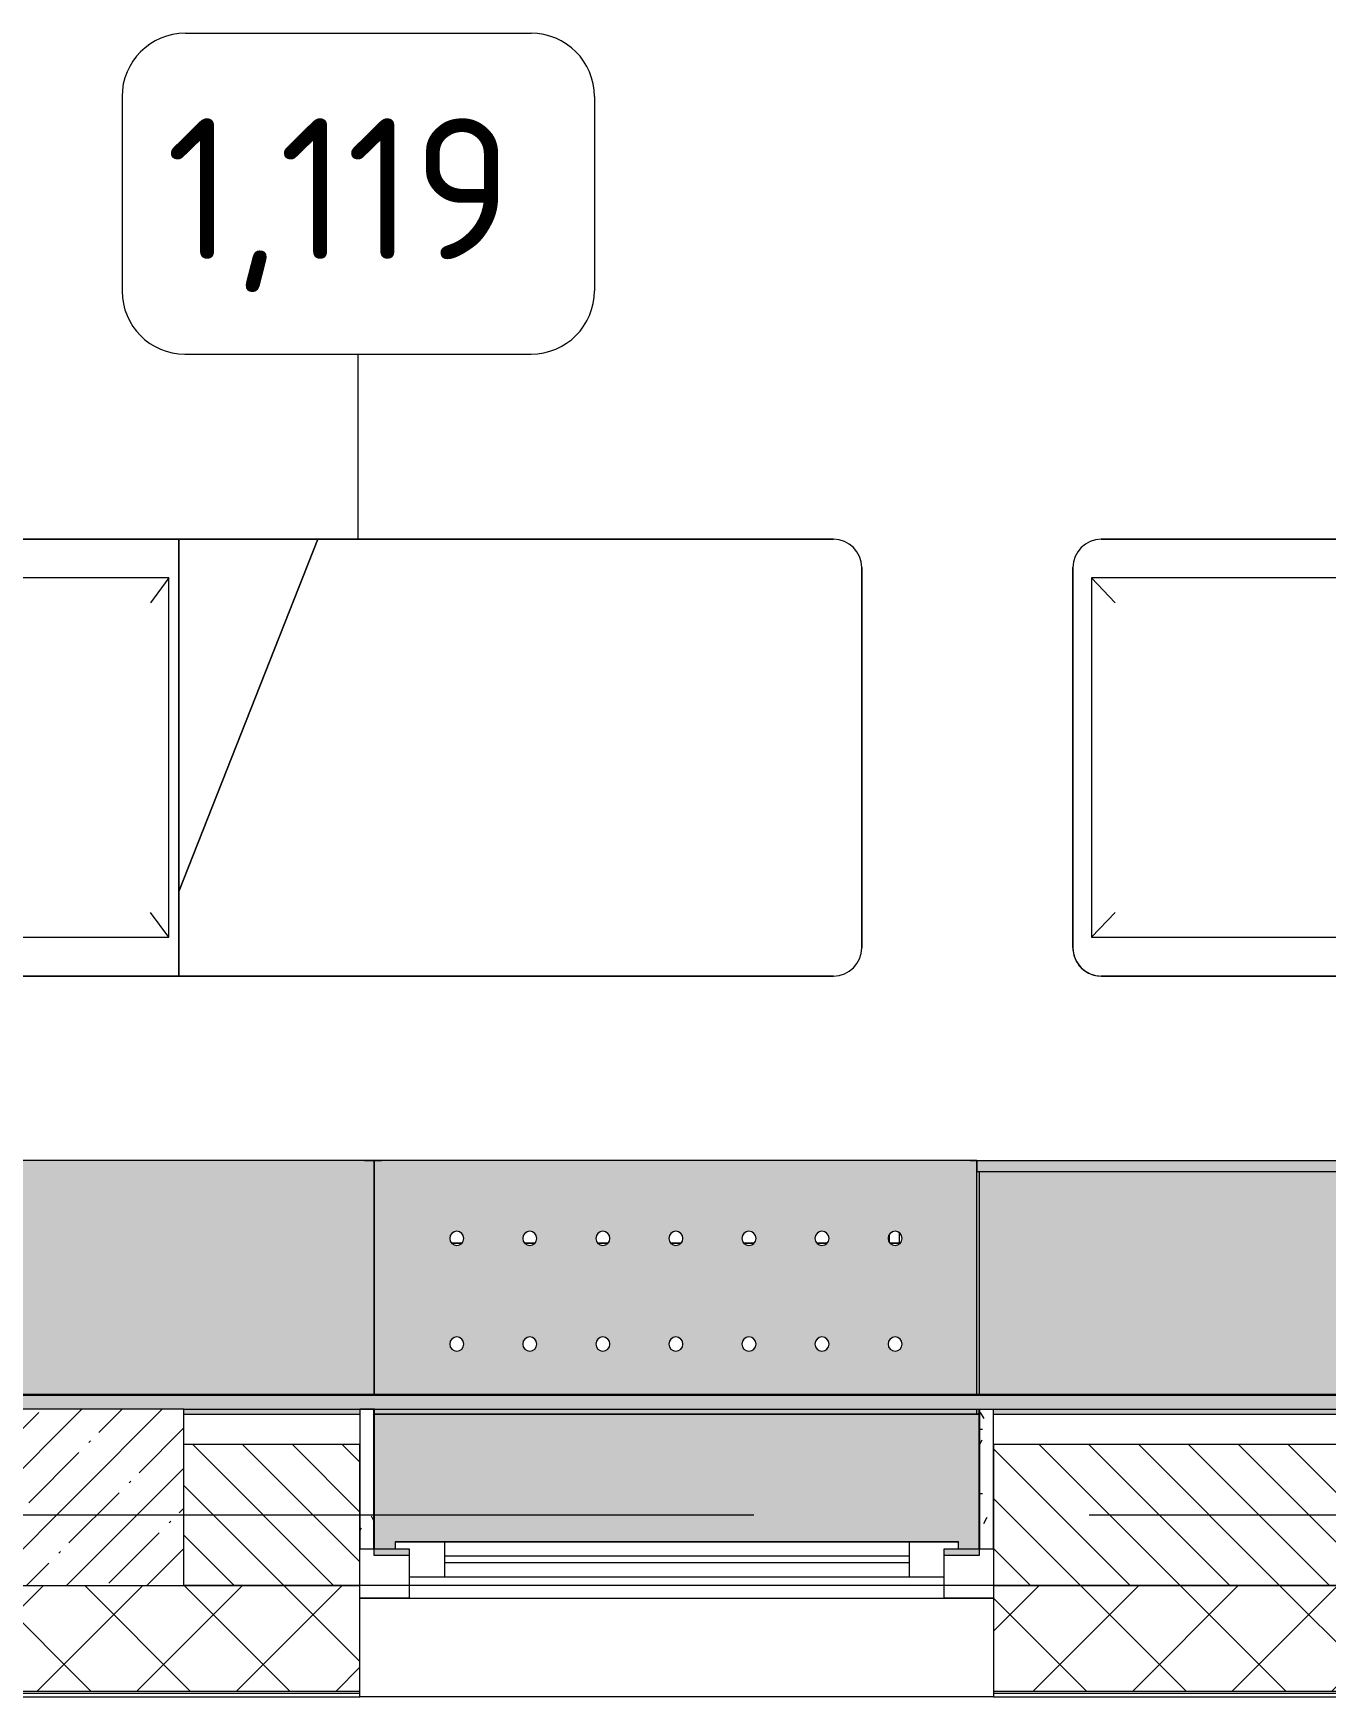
# Model space of a CAD drawing. Header units: millimetres. Extents: x 81566 to 292854, y -8553 to 29000.
# Drawn here: x 102416 to 104252, y -258 to 2103 of the extents above; entities that cross this region are included whole.
import ezdxf

# ---------------------------------------------------------------- set-up
doc = ezdxf.new("R2010")
doc.units = ezdxf.units.MM
doc.linetypes.add('Осевая', pattern=[3175, 635, -476.25, 1587.5, -476.25])
for name, color, linetype, lineweight in [('A-GLAZ', 7, 'Continuous', 9), ('A-GLAZ-1', 7, 'Continuous', 13), ('A-WALL', 7, 'Continuous', 9), ('I-FURN-IDEN', 7, 'Continuous', 9), ('I-WALL', 7, 'Continuous', 9), ('S-COLS', 7, 'Continuous', 9), ('Знаки', 7, 'Continuous', 9), ('Оси-2', 7, 'Осевая', 9)]:
    doc.layers.add(name, color=color, linetype=linetype, lineweight=lineweight)
for name, color, linetype, lineweight, true_color in [('A-WALL-1', 9, 'Continuous', 9, 0x808080), ('A-WALL-FNSH-1', 9, 'Continuous', 9, 0x808080), ('I-FURN-1', 9, 'Continuous', 9, 0x808080), ('M-EQPM-1', 7, 'Continuous', 9, 0xb2b2b2)]:
    doc.layers.add(name, color=color, linetype=linetype, lineweight=lineweight, true_color=true_color)
doc.styles.add('GOST Common', font='GOST_Common.ttf', dxfattribs={"height": 200})
pattern_1 = [(0, (0, 0), (121.92, 30.48), [10.058, -81.382, 10.058, -81.382, -487.68]), (0, (0, 0), (121.92, 30.48), [-182.88, 10.058, -172.822, 10.058, -81.382, -213.36]), (0, (0, 0), (121.92, 30.48), [-457.2, 10.058, -50.902, 10.058, -142.342]), (120, (45.72, 15.24), (-87.356454, 90.345817), [10.058, -81.382, 10.058, -81.382, -487.68]), (120, (45.72, 15.24), (-87.356454, 90.345817), [-182.88, 10.058, -172.822, 10.058, -81.382, -213.36]), (120, (45.72, 15.24), (-87.356454, 90.345817), [-457.2, 10.058, -50.902, 10.058, -142.342]), (240, (60.96, 76.2), (-34.563546, -120.825817), [10.058, -81.382, 10.058, -81.382, -487.68]), (240, (60.96, 76.2), (-34.563546, -120.825817), [-182.88, 10.058, -172.822, 10.058, -81.382, -213.36]), (240, (60.96, 76.2), (-34.563546, -120.825817), [-457.2, 10.058, -50.902, 10.058, -142.342])]

# ---------------------------------------------------------------- blocks, each defined once
blk = doc.blocks.new('BSC_Колонна _Прямоугольная - 250х900-V7-План расстановки мебели и оборудования 2 этажа в осях 23-33')
at = {"layer": 'S-COLS'}
h = blk.add_hatch(dxfattribs=at)
h.set_pattern_fill('FP_14', color=256, style=0, pattern_type=2)
h.set_pattern_definition([(45, (-102180, -25), (-57.024626, 57.024626), []), (45, (-102122.975, -25), (-57.024626, 57.024626), [100.806, -20.161, 3.353, -16.808])])
h.paths.add_polyline_path([(-154.2, -125), (450, -125), (450, 125), (-450, 125), (-450, -125)])
for p, q in [((450, 125), (-450, 125)), ((-450, 125), (-450, -125)), ((450, -125), (450, 125)), ((-450, -125), (450, -125))]:
    blk.add_line(p, q, dxfattribs=at)
blk = doc.blocks.new('120_Окно_СКБ_1Ст - 120_Окно_СКБ_1Ст 900х2500_h_ с форточкой-V3-План расстановки мебели и оборудования 2 этажа в осях 23-33')
at = {"layer": 'A-GLAZ'}
for p, q in [((450, -57), (-450, -57)), ((-330, -107), (330, -107)), ((330, -117), (-330, -117))]:
    blk.add_line(p, q, dxfattribs=at)
at = {"layer": 'A-GLAZ-1'}
for p, q in [((-450, -127), (-450, -57)), ((-450, -57), (-380, -57)), ((-380, -57), (-380, -127)), ((380, -127), (380, -57)), ((380, -57), (450, -57)), ((450, -57), (450, -127)), ((380, -87), (-380, -87)), ((-380, -87), (-380, -127)), ((-330, -137), (-330, -87)), ((330, -137), (330, -87)), ((380, -127), (380, -87)), ((-380, -127), (-450, -127)), ((-380, -127), (-400, -127)), ((-400, -127), (-400, -137)), ((-400, -137), (400, -137)), ((400, -137), (-400, -137)), ((450, -127), (380, -127)), ((400, -127), (380, -127)), ((400, -137), (400, -127))]:
    blk.add_line(p, q, dxfattribs=at)
blk = doc.blocks.new('Bed - Small Sizes - 1_119-V32-План расстановки мебели и оборудования 2 этажа в осях 23-33')
at = {"layer": 'I-FURN-1'}
for p, q in [((247.3, 0), (-292.7, 0)), ((-292.7, 0), (247.3, 0)), ((247.3, 0), (-292.7, 0)), ((-292.7, 0), (247.3, 0)), ((-332.7, -40), (-332.7, -460)), ((-332.7, -460), (-332.7, -40)), ((-332.7, -40), (-332.7, -460)), ((-332.7, -460), (-332.7, -40)), ((-277.5, -26.2), (-242.7, -60)), ((232.5, -26.2), (-277.5, -26.2)), ((-277.5, -26.2), (-277.5, -446.2)), ((232.5, -26.2), (-277.5, -26.2)), ((-277.5, -26.2), (-277.5, -446.2)), ((232.5, -26.2), (197.3, -60)), ((232.5, -446.2), (232.5, -26.2)), ((232.5, -446.2), (232.5, -26.2)), ((287.3, -460), (287.3, -40)), ((287.3, -40), (287.3, -460)), ((287.3, -657.7), (287.3, -40)), ((287.3, -40), (287.3, -657.7)), ((-277.5, -446.2), (-242.7, -420)), ((232.5, -446.2), (197.3, -420)), ((-277.5, -446.2), (232.5, -446.2)), ((-277.5, -446.2), (232.5, -446.2)), ((-332.7, -460), (-212.7, -460)), ((-212.7, -460), (-332.7, -460)), ((-332.7, -460), (-332.7, -1390)), ((-332.7, -1390), (-332.7, -460)), ((-332.7, -460), (-212.7, -460)), ((-212.7, -460), (287.3, -460)), ((287.3, -460), (-212.7, -460)), ((287.3, -460), (-212.7, -460)), ((-212.7, -460), (287.3, -657.7)), ((287.3, -657.7), (-212.7, -460)), ((-212.7, -460), (287.3, -460)), ((-212.7, -460), (287.3, -657.7)), ((-212.7, -460), (287.3, -460)), ((287.3, -657.7), (287.3, -460)), ((287.3, -460), (287.3, -657.7)), ((287.3, -1390), (287.3, -657.7)), ((287.3, -657.7), (287.3, -1390)), ((-292.7, -1430), (247.3, -1430)), ((247.3, -1430), (-292.7, -1430))]:
    blk.add_line(p, q, dxfattribs=at)
for centre, start, end in [((-292.7, -40), 90, 180), ((-292.7, -40), 90, 180), ((247.3, -40), 360, 90), ((247.3, -40), 0, 90), ((-292.7, -40), 120, 180), ((-292.7, -40), 135, 180), ((-292.7, -40), 90, 135), ((-292.7, -40), 90, 120), ((247.3, -40), 0, 90), ((247.3, -40), 0, 90), ((-292.7, -1390), 180, 270), ((-292.7, -1390), 180, 270), ((247.3, -1390), 270, 0), ((247.3, -1390), 270, 0)]:
    blk.add_arc(centre, 40, start, end, dxfattribs=at)
blk = doc.blocks.new('Bed - Small Sizes - 1_119-V33-План расстановки мебели и оборудования 2 этажа в осях 23-33')
at = {"layer": 'I-FURN-1'}
for p, q in [((247.3, 0), (-292.7, 0)), ((-292.7, 0), (247.3, 0)), ((247.3, 0), (-292.7, 0)), ((-292.7, 0), (247.3, 0)), ((-332.7, -40), (-332.7, -460)), ((-332.7, -460), (-332.7, -40)), ((-332.7, -40), (-332.7, -460)), ((-332.7, -460), (-332.7, -40)), ((-277.5, -26.2), (-242.7, -60)), ((232.5, -26.2), (-277.5, -26.2)), ((-277.5, -26.2), (-277.5, -446.2)), ((232.5, -26.2), (-277.5, -26.2)), ((-277.5, -26.2), (-277.5, -446.2)), ((232.5, -26.2), (197.3, -60)), ((232.5, -446.2), (232.5, -26.2)), ((232.5, -446.2), (232.5, -26.2)), ((287.3, -460), (287.3, -40)), ((287.3, -40), (287.3, -460)), ((287.3, -657.7), (287.3, -40)), ((287.3, -40), (287.3, -657.7)), ((-277.5, -446.2), (-242.7, -420)), ((232.5, -446.2), (197.3, -420)), ((-277.5, -446.2), (232.5, -446.2)), ((-277.5, -446.2), (232.5, -446.2)), ((-332.7, -460), (-212.7, -460)), ((-212.7, -460), (-332.7, -460)), ((-332.7, -460), (-332.7, -1390)), ((-332.7, -1390), (-332.7, -460)), ((-332.7, -460), (-212.7, -460)), ((-212.7, -460), (287.3, -460)), ((287.3, -460), (-212.7, -460)), ((287.3, -460), (-212.7, -460)), ((-212.7, -460), (287.3, -657.7)), ((287.3, -657.7), (-212.7, -460)), ((-212.7, -460), (287.3, -460)), ((-212.7, -460), (287.3, -657.7)), ((-212.7, -460), (287.3, -460)), ((287.3, -657.7), (287.3, -460)), ((287.3, -460), (287.3, -657.7)), ((287.3, -1390), (287.3, -657.7)), ((287.3, -657.7), (287.3, -1390)), ((-292.7, -1430), (247.3, -1430)), ((247.3, -1430), (-292.7, -1430))]:
    blk.add_line(p, q, dxfattribs=at)
for centre, start, end in [((-292.7, -40), 90, 180), ((-292.7, -40), 90, 105), ((247.3, -40), 360, 90), ((247.3, -40), 0, 90), ((-292.7, -40), 135, 180), ((-292.7, -40), 150, 180), ((-292.7, -40), 105, 165), ((-292.7, -40), 90, 150), ((-292.7, -40), 90, 135), ((247.3, -40), 0, 90), ((247.3, -40), 0, 90), ((-292.7, -40), 165, 180), ((-292.7, -1390), 180, 270), ((-292.7, -1390), 180, 270), ((247.3, -1390), 270, 0), ((247.3, -1390), 270, 0)]:
    blk.add_arc(centre, 40, start, end, dxfattribs=at)
blk = doc.blocks.new('radiator_prado_classic_z_tip_30_po exemplyaru - Classic Z Тип 30-300-V163-План расстановки мебели и оборудования 2 этажа в осях 23-33')
at = {"layer": 'M-EQPM-1'}
for p, q in [((667.5, 176.1), (667.5, 165.4)), ((667.5, 176.1), (667.5, 165.4)), ((682.5, 164), (682.5, 178.2)), ((682.5, 164), (682.5, 178.2)), ((60.7, 164), (46.1, 164)), ((46.1, 164), (60.7, 164)), ((164.5, 164), (149.8, 164)), ((149.8, 164), (164.5, 164)), ((268.2, 164), (253.6, 164)), ((253.6, 164), (268.2, 164)), ((372, 164), (357.3, 164)), ((357.3, 164), (372, 164)), ((475.7, 164), (461.1, 164)), ((461.1, 164), (475.7, 164)), ((579.5, 164), (564.8, 164)), ((564.8, 164), (579.5, 164)), ((683.2, 164), (668.6, 164)), ((678.7, 164), (669.7, 164)), ((669.7, 164), (682.5, 164)), ((682.5, 164), (669.7, 164)), ((669.7, 164), (673.1, 164)), ((669.7, 164), (678.3, 164)), ((673.1, 164), (682.5, 164)), ((682.5, 164), (678.7, 164)), ((678.7, 164), (681.5, 164))]:
    blk.add_line(p, q, dxfattribs=at)
blk = doc.blocks.new('Зашивка без перфорации М3_2_1 - М3_2_3-31137425-План расстановки мебели и оборудования 2 этажа в осях 23-33')
at = {"layer": 'Знаки'}
h = blk.add_hatch(color=256, dxfattribs=at)
h.paths.add_polyline_path([(-363.5, 180), (-409.4, 180), (-409.4, 173.1), (-159.4, 173.1), (-159.4, 180), (-201.8, 180)])
h.paths.add_polyline_path([(-429.4, 180), (-430, 180), (-429.4, 173.1)])
h.paths.add_polyline_path([(444.8, 153.1), (-430, 153.1), (-430, -179.9), (485.6, -179.9), (485.6, 153.1)])
for p, q in [((-430, 180), (-430, 173.1)), ((-159.4, 180), (-409.4, 180)), ((-430, 153.1), (-430, -179.9)), ((-430, -179.9), (485.6, -179.9))]:
    blk.add_line(p, q, dxfattribs=at)
blk = doc.blocks.new('Зашивка радиатора_ с перфорацией М1_1 - Зашивка радиатора_ с перфорацией М1_1-V238-План расстановки мебели и оборудования 2 этажа в осях 23-33')
at = {"layer": 'Знаки'}
blk.add_hatch(color=256, dxfattribs=at).paths.add_polyline_path([(429.7, 380), (379.8, 380), (379.8, 371.1), (399.8, 371.1), (399.8, 361.1), (-400.2, 361.1), (-400.2, 371.1), (-380.2, 371.1), (-380.2, 380), (-430, 380), (-430, 180), (429.7, 180), (430, 380)])
h = blk.add_hatch(color=256, dxfattribs=at)
h.paths.add_polyline_path([(429.7, 180), (-430, 180), (-430, 173.1), (429.7, 173.1), (429.7, 179.9)])
h.paths.add_polyline_path([(172.3, 153.1), (-430, 153.1), (-430, -163.9), (-426.2, -163.9), (-426.2, -179.9), (430.2, -179.9), (430.2, 153.1), (301.5, 153.1)])
h.paths.add_polyline_path([(-206.5, 90.4), (-201.5, 89), (-197.8, 85.4), (-196.5, 80.4), (-197.8, 75.4), (-201.5, 71.7), (-206.5, 70.4), (-211.5, 71.7), (-215.2, 75.4), (-216.5, 80.4), (-215.2, 85.4), (-211.5, 89), (-209.1, 90)])
h.paths.add_polyline_path([(1, 90.4), (6, 89), (9.7, 85.4), (11, 80.4), (9.7, 75.4), (6, 71.7), (1, 70.4), (-4, 71.7), (-7.7, 75.4), (-9, 80.4), (-7.7, 85.4), (-4, 89), (-1.6, 90)])
h.paths.add_polyline_path([(104.7, 90.4), (109.7, 89), (113.4, 85.4), (114.7, 80.4), (113.4, 75.4), (109.7, 71.7), (104.7, 70.4), (99.7, 71.7), (96.1, 75.4), (94.7, 80.4), (96.1, 85.4), (99.7, 89), (102.2, 90)])
h.paths.add_polyline_path([(312.2, 90.4), (317.2, 89), (320.9, 85.4), (322.2, 80.4), (320.9, 75.4), (317.2, 71.7), (312.2, 70.4), (307.2, 71.7), (303.6, 75.4), (302.2, 80.4), (303.6, 85.4), (307.2, 89), (309.7, 90)])
h.paths.add_polyline_path([(-102.8, 90.4), (-97.8, 89), (-94.1, 85.4), (-92.8, 80.4), (-94.1, 75.4), (-97.8, 71.7), (-102.8, 70.4), (-107.8, 71.7), (-111.4, 75.4), (-112.8, 80.4), (-111.4, 85.4), (-107.8, 89), (-105.3, 90)])
h.paths.add_polyline_path([(-310.3, 90.4), (-305.3, 89), (-301.6, 85.4), (-300.3, 80.4), (-301.6, 75.4), (-305.3, 71.7), (-310.3, 70.4), (-315.3, 71.7), (-318.9, 75.4), (-320.3, 80.4), (-318.9, 85.4), (-315.3, 89), (-312.7, 90)])
h.paths.add_polyline_path([(208.5, 90.4), (213.5, 89), (217.2, 85.4), (218.5, 80.4), (217.2, 75.4), (213.5, 71.7), (208.5, 70.4), (203.5, 71.7), (199.8, 75.4), (198.5, 80.4), (199.8, 85.4), (203.5, 89), (205.9, 90)])
h.paths.add_polyline_path([(-310.3, -59.6), (-305.3, -61), (-301.6, -64.6), (-300.3, -69.6), (-301.6, -74.6), (-305.3, -78.3), (-310.3, -79.6), (-315.3, -78.3), (-318.9, -74.6), (-320.3, -69.6), (-318.9, -64.6), (-315.3, -61), (-312.7, -60)])
h.paths.add_polyline_path([(-102.8, -59.6), (-97.8, -61), (-94.1, -64.6), (-92.8, -69.6), (-94.1, -74.6), (-97.8, -78.3), (-102.8, -79.6), (-107.8, -78.3), (-111.4, -74.6), (-112.8, -69.6), (-111.4, -64.6), (-107.8, -61), (-105.3, -60)])
h.paths.add_polyline_path([(312.2, -59.6), (317.2, -61), (320.9, -64.6), (322.2, -69.6), (320.9, -74.6), (317.2, -78.3), (312.2, -79.6), (307.2, -78.3), (303.6, -74.6), (302.2, -69.6), (303.6, -64.6), (307.2, -61), (309.7, -60)])
h.paths.add_polyline_path([(208.5, -59.6), (213.5, -61), (217.2, -64.6), (218.5, -69.6), (217.2, -74.6), (213.5, -78.3), (208.5, -79.6), (203.5, -78.3), (199.8, -74.6), (198.5, -69.6), (199.8, -64.6), (203.5, -61), (205.9, -60)])
h.paths.add_polyline_path([(1, -59.6), (6, -61), (9.7, -64.6), (11, -69.6), (9.7, -74.6), (6, -78.3), (1, -79.6), (-4, -78.3), (-7.7, -74.6), (-9, -69.6), (-7.7, -64.6), (-4, -61), (-1.6, -60)])
h.paths.add_polyline_path([(104.7, -59.6), (109.7, -61), (113.4, -64.6), (114.7, -69.6), (113.4, -74.6), (109.7, -78.3), (104.7, -79.6), (99.7, -78.3), (96.1, -74.6), (94.7, -69.6), (96.1, -64.6), (99.7, -61), (102.2, -60)])
h.paths.add_polyline_path([(-206.5, -59.6), (-201.5, -61), (-197.8, -64.6), (-196.5, -69.6), (-197.8, -74.6), (-201.5, -78.3), (-206.5, -79.6), (-211.5, -78.3), (-215.2, -74.6), (-216.5, -69.6), (-215.2, -64.6), (-211.5, -61), (-209.1, -60)])
for p, q in [((-380.2, 380), (-430, 380)), ((-430, 380), (-430, 180)), ((430, 380), (379.8, 380)), ((430, 371.1), (430, 380)), ((-430, 180), (429.7, 180)), ((429.7, 180), (-430, 180)), ((-430, 180), (-430, 173.1)), ((-430, 153.1), (-430, -163.9)), ((430.2, -179.9), (430.2, 153.1)), ((-426.2, -179.9), (430.2, -179.9))]:
    blk.add_line(p, q, dxfattribs=at)
for centre, start, end in [((-310.3, 80.4), 180, 0), ((-310.3, 80.4), 0, 180), ((-206.5, 80.4), 0, 180), ((-206.5, 80.4), 180, 360), ((-102.8, 80.4), 0, 180), ((-102.8, 80.4), 180, 0), ((1, 80.4), 0, 180), ((1, 80.4), 180, 0), ((104.7, 80.4), 0, 180), ((104.7, 80.4), 180, 360), ((208.5, 80.4), 0, 180), ((208.5, 80.4), 180, 0), ((312.2, 80.4), 0, 180), ((312.2, 80.4), 180, 0), ((-310.3, -69.6), 0, 180), ((-310.3, -69.6), 180, 0), ((-206.5, -69.6), 0, 180), ((-206.5, -69.6), 180, 0), ((-102.8, -69.6), 0, 180), ((-102.8, -69.6), 180, 0), ((1, -69.6), 0, 180), ((1, -69.6), 180, 0), ((104.7, -69.6), 0, 180), ((104.7, -69.6), 180, 0), ((208.5, -69.6), 0, 180), ((208.5, -69.6), 180, 0), ((312.2, -69.6), 0, 180), ((312.2, -69.6), 180, 0)]:
    blk.add_arc(centre, 10, start, end, dxfattribs=at)
blk = doc.blocks.new('Зашивка без перфорации М3_2_1 - М3_2_10-V245-План расстановки мебели и оборудования 2 этажа в осях 23-33')
at = {"layer": 'Знаки'}
h = blk.add_hatch(color=256, dxfattribs=at)
h.paths.add_polyline_path([(-89.7, 180), (-430, 180), (-430, 173.1), (96, 173.1), (96, 180), (71.9, 180)])
h.paths.add_polyline_path([(120.2, 180), (116, 180), (116, 173.1), (120.2, 173.1)])
h.paths.add_polyline_path([(71.9, 153.1), (-430, 153.1), (-430, -163.9), (120, -163.9), (120.2, 153.1)])
blk.add_hatch(color=256, dxfattribs=at).paths.add_polyline_path([(71.9, -163.9), (-430, -163.9), (-430, -179.9), (120, -179.9), (120, -163.9)])
for p, q in [((96, 180), (-430, 180)), ((-430, 180), (-430, 173.1)), ((120.2, 180), (116, 180)), ((120.2, 173.1), (120.2, 180)), ((-430, 153.1), (-430, -163.9)), ((120.2, -179.9), (120.2, 153.1)), ((-430, -163.9), (120, -163.9)), ((-430, -163.9), (-430, -179.9)), ((120, -179.9), (120, -163.9)), ((120, -179.9), (-430, -179.9))]:
    blk.add_line(p, q, dxfattribs=at)
blk = doc.blocks.new('Зашивка_ опоясывающая панель - Зашивка_ опоясывающая панель Т2_1-V248-План расстановки мебели и оборудования 2 этажа в осях 23-33')
at = {"layer": 'Знаки'}
blk.add_line((-430, 180), (-406, 180), dxfattribs=at)
blk = doc.blocks.new('Марка_Мебель - В прямоуг_Balcon_Марка-25523697-План расстановки мебели и оборудования 2 этажа в осях 23-33')
at = {"layer": 'I-FURN-IDEN'}
for p, q in [((-2.455, 2.278), (2.455, 2.278)), ((-3.355, 1.378), (-3.355, -1.384)), ((3.355, 1.378), (3.355, -1.378)), ((-2.461, -2.278), (2.455, -2.278))]:
    blk.add_line(p, q, dxfattribs=at)
for centre, radius, start, end in [((-2.455, 1.378), 0.9, 90, 180), ((2.455, 1.378), 0.9, 0, 90), ((-2.461, -1.384), 0.893, 180, 270), ((2.455, -1.378), 0.9, 270, 0)]:
    blk.add_arc(centre, radius, start, end, dxfattribs=at)

msp = doc.modelspace()

# ---------------------------------------------------------------- hatches: boundary and pattern name
at = {"layer": 'A-WALL'}
h = msp.add_hatch(dxfattribs=at)
h.set_pattern_fill('FP_3', color=256, style=0, pattern_type=2)
h.set_pattern_definition([(135, (0, 0), (-35.35534, -35.35534), [])])
h.paths.add_polyline_path([(122030, -100), (122830, -100), (122830, 100), (122030, 100)])
h.paths.add_polyline_path([(119330, -100), (119330, 100), (118830, 100), (118830, -100), (119161.4, -100)])
h.paths.add_polyline_path([(113665.1, -100), (113680, -100), (113680, 100), (113430, 100), (113430, -100)])
h.paths.add_polyline_path([(115630, -100), (115630, 100), (114580, 100), (114580, -100), (115605, -100)])
h.paths.add_polyline_path([(110108.7, -100), (110230, -100), (110230, 100), (108930, 100), (108930, -100), (109785.4, -100)])
h.paths.add_polyline_path([(103780, -100), (104830, -100), (104830, 100), (103780, 100)])
h.paths.add_polyline_path([(102880, -100), (102880, 100), (102630, 100), (102630, -100), (102672.5, -100)])
h.paths.add_polyline_path([(101379.2, -100), (101730, -100), (101730, 100), (100830, 100), (100830, -100), (101055.9, -100)])
h.paths.add_polyline_path([(98792.7, -100), (99030, -100), (99030, 100), (95680, 100), (95680, -100), (98469.4, -100)])
h.paths.add_polyline_path([(94780, -100), (94780, 100), (94530, 100), (94530, -100), (94589.6, -100)])
h.paths.add_polyline_path([(92649.8, -100), (92730, -100), (92730, 100), (91930, 100), (91930, -100), (92326.4, -100)])
h = msp.add_hatch(dxfattribs=at)
h.set_pattern_fill('FP_1', color=256, style=0, pattern_type=2)
h.set_pattern_definition([(45, (0, 0), (-70.71068, 70.71068), []), (135, (0, 0), (-70.71068, -70.71068), [])])
h.paths.add_polyline_path([(125080, -250), (125080, -100), (123730, -100), (123730, -250)])
h.paths.add_polyline_path([(122830, -250), (122830, -100), (122030, -100), (122030, -250)])
h.paths.add_polyline_path([(121130, -250), (121130, -100), (120230, -100), (120230, -250), (120778, -250)])
h.paths.add_polyline_path([(119330, -250), (119330, -100), (117930, -100), (117930, -250)])
h.paths.add_polyline_path([(114580, -250), (115630, -250), (115630, -100), (114580, -100), (114580, -126.6)])
h.paths.add_polyline_path([(113680, -250), (113680, -100), (112530, -100), (112530, -250)])
h.paths.add_polyline_path([(110230, -250), (110230, -100), (108930, -100), (108930, -250)])
h.paths.add_polyline_path([(108030, -250), (108030, -100), (107130, -100), (107130, -250)])
h.paths.add_polyline_path([(104830, -250), (104830, -100), (103780, -100), (103780, -250)])
h.paths.add_polyline_path([(102880, -250), (102880, -100), (100830, -100), (100830, -250)])
h.paths.add_polyline_path([(99930, -250), (99930, -100), (95680, -100), (95680, -250)])
h.paths.add_polyline_path([(94780, -250), (94780, -100), (93630, -100), (93630, -250)])
h.paths.add_polyline_path([(91930, -250), (92730, -250), (92730, -100), (91930, -100), (91930, -126.6)])
h.paths.add_polyline_path([(91030, -250), (91030, -100), (89210, -100), (89210, -250), (89739.9, -250)])
at = {"layer": 'I-WALL'}
h = msp.add_hatch(dxfattribs=at)
h.set_pattern_fill('FP_41', color=256, style=0, pattern_type=2)
h.set_pattern_definition(pattern_1)
h.paths.add_polyline_path([(107110, 150), (107109, 170), (101965, 170), (101965, 150), (107109, 150)])
h = msp.add_hatch(dxfattribs=at)
h.set_pattern_fill('FP_41', color=256, style=0, pattern_type=2)
h.set_pattern_definition(pattern_1)
h.paths.add_polyline_path([(102900, -48), (102900, 150), (102880, 150), (102880, -48)])
h = msp.add_hatch(dxfattribs=at)
h.set_pattern_fill('FP_41', color=256, style=0, pattern_type=2)
h.set_pattern_definition(pattern_1)
h.paths.add_polyline_path([(103780, -48), (103780, 150), (103760, 150), (103760, -48)])

# ---------------------------------------------------------------- linework, layer by layer
at = {"layer": 'A-WALL'}
for p, q in [((102630, -100), (102880, -100)), ((102880, -100), (102630, -100)), ((103780, -100), (104850, -100)), ((104830, -100), (103780, -100)), ((100830, -250), (102880, -250)), ((100830, -253), (102880, -253)), ((103780, -258), (102880, -258)), ((103780, -250), (104830, -250)), ((103780, -253), (104830, -253))]:
    msp.add_line(p, q, dxfattribs=at)
at = {"layer": 'A-WALL-1'}
for p, q in [((102630, 150), (107109, 150)), ((102900, 150), (102880, 150)), ((102880, 150), (102880, -48)), ((102900, -48), (102900, 150)), ((103760, 150), (103760, -48)), ((103780, -48), (103780, 150)), ((102880, 100), (102630, 100)), ((102880, -250), (102880, 100)), ((104830, 100), (103780, 100)), ((103780, 100), (103780, -250)), ((102880, -48), (102900, -48)), ((103760, -48), (103780, -48))]:
    msp.add_line(p, q, dxfattribs=at)
at = {"layer": 'A-WALL-FNSH-1'}
for p, q in [((101985, 170), (107109, 170)), ((107109, 171), (101986, 171)), ((102901, 150), (102900, 150)), ((102901, -48), (102901, 150)), ((103759, 150), (103759, -48)), ((102900, -48), (102901, -48)), ((103759, -48), (103760, -48)), ((100830, -258), (102880, -258)), ((102880, -258), (102880, -250)), ((103780, -250), (103780, -258)), ((103780, -258), (104830, -258))]:
    msp.add_line(p, q, dxfattribs=at)
at = {"layer": 'I-FURN-IDEN'}
msp.add_line((102877.7, 1385.2), (102877.7, 1647.9), dxfattribs=at)
at = {"layer": 'I-WALL'}
msp.add_line((103780, -100), (102880, -100), dxfattribs=at)
at = {"layer": 'Оси-2'}
msp.add_line((84865.6, 0), (122760, 0), dxfattribs=at)

# ---------------------------------------------------------------- block references
at = {"layer": 'A-GLAZ', "rotation": 180}
msp.add_blockref('120_Окно_СКБ_1Ст - 120_Окно_СКБ_1Ст 900х2500_h_ с форточкой-V3-План расстановки мебели и оборудования 2 этажа в осях 23-33', (103330, -175), dxfattribs=at)
at = {"layer": 'I-FURN-1', "rotation": 90.00000000000001}
for name, p in [('Bed - Small Sizes - 1_119-V32-План расстановки мебели и оборудования 2 этажа в осях 23-33', (102162.7, 1097.8)), ('Bed - Small Sizes - 1_119-V33-План расстановки мебели и оборудования 2 этажа в осях 23-33', (103892.7, 1097.8))]:
    msp.add_blockref(name, p, dxfattribs=at)
at = {"layer": 'I-FURN-IDEN', "xscale": 99.99999999999993, "yscale": 99.99999999999993, "zscale": 99.99999999999993}
msp.add_blockref('Марка_Мебель - В прямоуг_Balcon_Марка-25523697-План расстановки мебели и оборудования 2 этажа в осях 23-33', (102877.7, 1875.7), dxfattribs=at)
at = {"layer": 'M-EQPM-1'}
msp.add_blockref('radiator_prado_classic_z_tip_30_po exemplyaru - Classic Z Тип 30-300-V163-План расстановки мебели и оборудования 2 этажа в осях 23-33', (102964.1, 222), dxfattribs=at)
at = {"layer": 'S-COLS'}
msp.add_blockref('BSC_Колонна _Прямоугольная - 250х900-V7-План расстановки мебели и оборудования 2 этажа в осях 23-33', (102180, 25), dxfattribs=at)
at = {"layer": 'Знаки', "rotation": 180}
for name, p in [('Зашивка без перфорации М3_2_1 - М3_2_3-31137425-План расстановки мебели и оборудования 2 этажа в осях 23-33', (102470.6, 323.1)), ('Зашивка радиатора_ с перфорацией М1_1 - Зашивка радиатора_ с перфорацией М1_1-V238-План расстановки мебели и оборудования 2 этажа в осях 23-33', (103329.8, 323.1)), ('Зашивка без перфорации М3_2_1 - М3_2_10-V245-План расстановки мебели и оборудования 2 этажа в осях 23-33', (103876, 323.1))]:
    msp.add_blockref(name, p, dxfattribs=at)
at = {"layer": 'Знаки'}
for p in [(103316.5, 323.1), (104176.7, 323.1)]:
    msp.add_blockref('Зашивка_ опоясывающая панель - Зашивка_ опоясывающая панель Т2_1-V248-План расстановки мебели и оборудования 2 этажа в осях 23-33', p, dxfattribs=at)

# ---------------------------------------------------------------- texts
at = {"layer": 'I-FURN-IDEN', "insert": (102604.7, 1982.7), "char_height": 200, "width": 625.316, "attachment_point": 1, "style": 'GOST Common'}
msp.add_mtext('1,119', dxfattribs=at)

doc.saveas('drawing.dxf')
